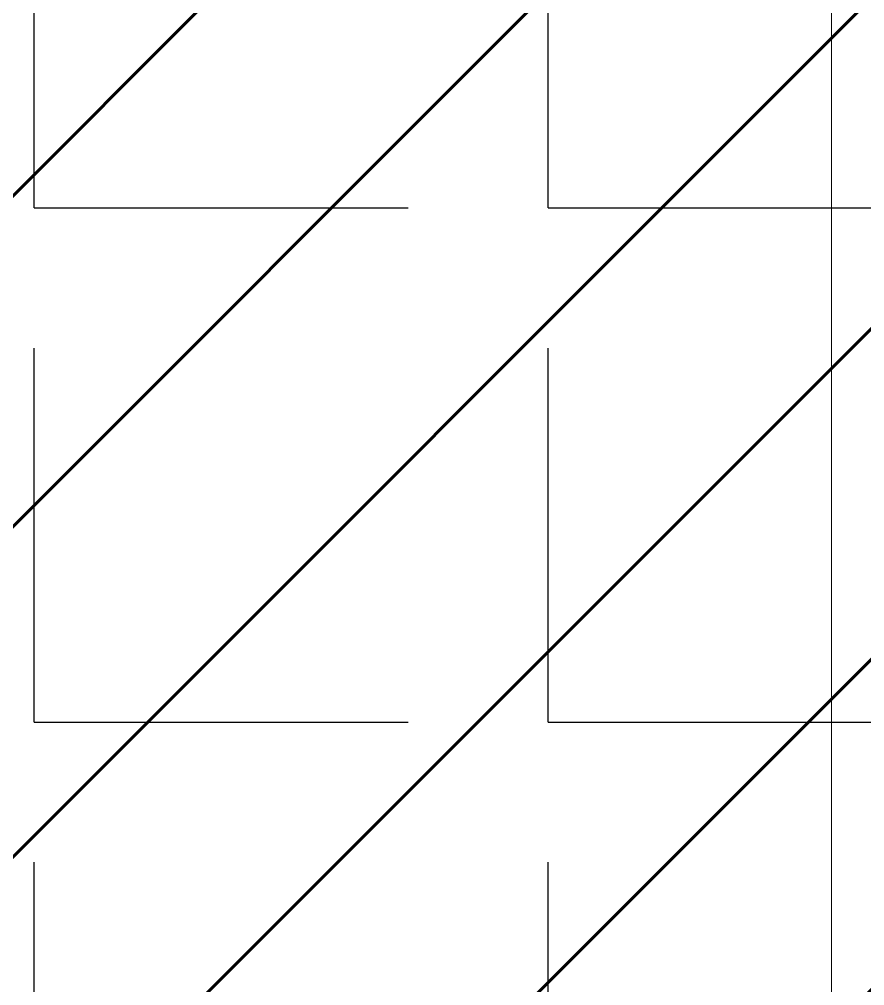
# Model space of a CAD drawing. Header units: millimetres. Extents: x -164500 to 426394, y -23753 to 102118.
# Drawn here: x 10125 to 12675, y 21433 to 24347 of the extents above; entities that cross this region are included whole.
import ezdxf

# ---------------------------------------------------------------- set-up
doc = ezdxf.new("R2010")
doc.units = ezdxf.units.MM
doc.layers.add('1.1.1) Плитка КР1 Остаток', color=52, linetype='Continuous')
doc.layers.add('183 стяжка подвал', color=160, linetype='Continuous', lineweight=60)
doc.layers.add('Оси', color=7, linetype='Continuous', lineweight=9)

msp = doc.modelspace()

# ---------------------------------------------------------------- hatches: boundary and pattern name
at = {"layer": '1.1.1) Плитка КР1 Остаток'}
h = msp.add_hatch(dxfattribs=at)
h.set_pattern_fill('ANGLE', color=256, scale=222)
h.set_pattern_definition([(0, (205553.1, 26879), (0, 1550.67), [1127.76, -422.91]), (90, (205553.1, 26879), (-1550.67, 9e-14), [1127.76, -422.91])])
h.paths.add_polyline_path([(13754.702, 17684.938), (14405.702, 17684.938), (14405.702, 18338.438), (13754.702, 18338.438)], flags=16)
h.paths.add_polyline_path([(13743.702, 21432.938), (14405.702, 21432.938), (14405.702, 22095.938), (13743.702, 22095.938)], flags=16)
h.paths.add_polyline_path([(6445.137, 7763.938), (6442.548, 7557.281), (4619.702, 7556.938), (4619.702, 7763.938), (1354.702, 7783.938), (1355.702, 8384.938), (609.702, 8383.938), (610.702, 10742.938), (1874.702, 10763.938), (1874.702, 11243.938), (3624.702, 11263.938), (3624.702, 10763.938), (6824.702, 10763.938), (6824.702, 11488.938), (6744.702, 11488.938), (6744.702, 12388.938), (6832.702, 12388.938), (6844.702, 14438.938), (7162.202, 14438.938), (7159.702, 14839.938), (6844.702, 14839.938), (6824.702, 15208.938), (6674.702, 15208.938), (6674.702, 15986.938), (6617.702, 17692.938), (4745.702, 17692.938), (4745.702, 18333.137), (4130.853, 18334.256), (4130.853, 18839.06), (6674.702, 18838.938), (6674.702, 20645.938), (9795.702, 20645.938), (9774.702, 22063.938), (9174.702, 22063.938), (9174.702, 24183.938), (9774.702, 24183.938), (9774.702, 24722.262), (13768.823, 24626.219), (14845.702, 24626.219), (14845.702, 26422.938), (18154.958, 26351.124), (18154.958, 26143.938), (18794.958, 26143.938), (18804.143, 26351.124), (20274.702, 26351.124), (20274.702, 26963.938), (21974.702, 26963.938), (21974.702, 14463.938), (22654.702, 14463.938), (22654.702, 13138.938), (22633.702, 11984.938), (22374.702, 11971.938), (22374.702, 11825.982), (20499.702, 11830.384), (20514.702, 11971.938), (20295.702, 11984.938), (20295.702, 15094.938), (13774.702, 15063.938), (13774.702, 10763.938), (20209.461, 10763.938), (20209.461, 7763.938)])
h.paths.add_polyline_path([(3935.822, 18839.06), (6674.702, 18839.06), (6674.702, 20588.938), (3935.822, 20588.938)], flags=17)
h.paths.add_polyline_path([(6612.528, 17692.938), (4124.702, 17692.938), (4124.702, 15113.938), (6612.528, 15113.938)], flags=17)
at = {"layer": '183 стяжка подвал'}
h = msp.add_hatch(dxfattribs=at)
h.set_pattern_fill('ANSI31', color=256, scale=222)
h.set_pattern_definition([(45, (205553.1, 26879), (-498.4042, 498.4042), [])])
h.paths.add_polyline_path([(13754.702, 17684.938), (14405.702, 17684.938), (14405.702, 18338.438), (13754.702, 18338.438)], flags=16)
h.paths.add_polyline_path([(13743.702, 21432.938), (14405.702, 21432.938), (14405.702, 22095.938), (13743.702, 22095.938)], flags=16)
h.paths.add_polyline_path([(6445.137, 7763.938), (6442.548, 7557.281), (4619.702, 7556.938), (4619.702, 7763.938), (1354.702, 7783.938), (1355.702, 8384.938), (609.702, 8383.938), (610.702, 10742.938), (1874.702, 10763.938), (1874.702, 11243.938), (3624.702, 11263.938), (3624.702, 10763.938), (6824.702, 10763.938), (6824.702, 11488.938), (6744.702, 11488.938), (6744.702, 12388.938), (6832.702, 12388.938), (6844.702, 14438.938), (7162.202, 14438.938), (7159.702, 14839.938), (6844.702, 14839.938), (6824.702, 15208.938), (6674.702, 15208.938), (6674.702, 15986.938), (6617.702, 17692.938), (4745.702, 17692.938), (4745.702, 18333.137), (4130.853, 18334.256), (4130.853, 18839.06), (6674.702, 18838.938), (6674.702, 20645.938), (9795.702, 20645.938), (9774.702, 22063.938), (9174.702, 22063.938), (9174.702, 24183.938), (9774.702, 24183.938), (9774.702, 24722.262), (13768.823, 24626.219), (14845.702, 24626.219), (14845.702, 26422.938), (18154.958, 26351.124), (18154.958, 26143.938), (18794.958, 26143.938), (18804.143, 26351.124), (20274.702, 26351.124), (20274.702, 26963.938), (21974.702, 26963.938), (21974.702, 14463.938), (22654.702, 14463.938), (22654.702, 13138.938), (22633.702, 11984.938), (22374.702, 11971.938), (22374.702, 11825.982), (20499.702, 11830.384), (20514.702, 11971.938), (20295.702, 11984.938), (20295.702, 15094.938), (13774.702, 15063.938), (13774.702, 10763.938), (20209.461, 10763.938), (20209.461, 7763.938)])
h.paths.add_polyline_path([(3935.822, 18839.06), (6674.702, 18839.06), (6674.702, 20588.938), (3935.822, 20588.938)], flags=17)
h.paths.add_polyline_path([(6612.528, 17692.938), (4124.702, 17692.938), (4124.702, 15113.938), (6612.528, 15113.938)], flags=17)
h.paths.add_polyline_path([(21915.974, 15309.069), (28602.728, 15309.069), (28602.728, 26272.402), (21915.974, 26272.402)])

# ---------------------------------------------------------------- linework, layer by layer
at = {"layer": 'Оси'}
msp.add_lwpolyline([(12574.702, -2042.321), (12574.702, 2957.679), (12574.702, 22262.009), (12574.702, 27262.009)], dxfattribs=at)

doc.saveas('drawing.dxf')
